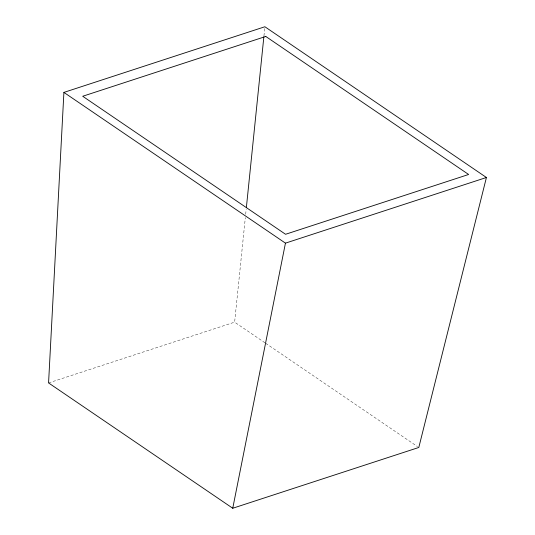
<?xml version="1.0" encoding="UTF-8"?>
<svg xmlns="http://www.w3.org/2000/svg" width="535" height="535" viewBox="0 0 535 535"><rect width="100%" height="100%" fill="white"/><g stroke="black" fill="none" stroke-linecap="round" stroke-linejoin="round"><path stroke-width="0.4" stroke-dasharray="2.67 2.01" d="M264.979 342.808L234.631 322.157L245.338 217.605M245.679 214.288L246.187 209.305M263.949 35.878L264.718 28.408M48.571 382.933L234.631 322.157M265.668 343.276L417.427 446.538"/><path stroke-width="0.8" d="M63.906 92.401L48.571 382.933L232.745 508.25L418.805 447.474L486.429 177.493L264.885 26.75L63.906 92.401L285.449 243.144L486.429 177.493M246.361 207.647L263.869 36.708M232.745 508.25L285.449 243.144M265.781 36.454L82.704 96.26L285.563 234.283L468.633 174.484L265.781 36.454"/></g></svg>
